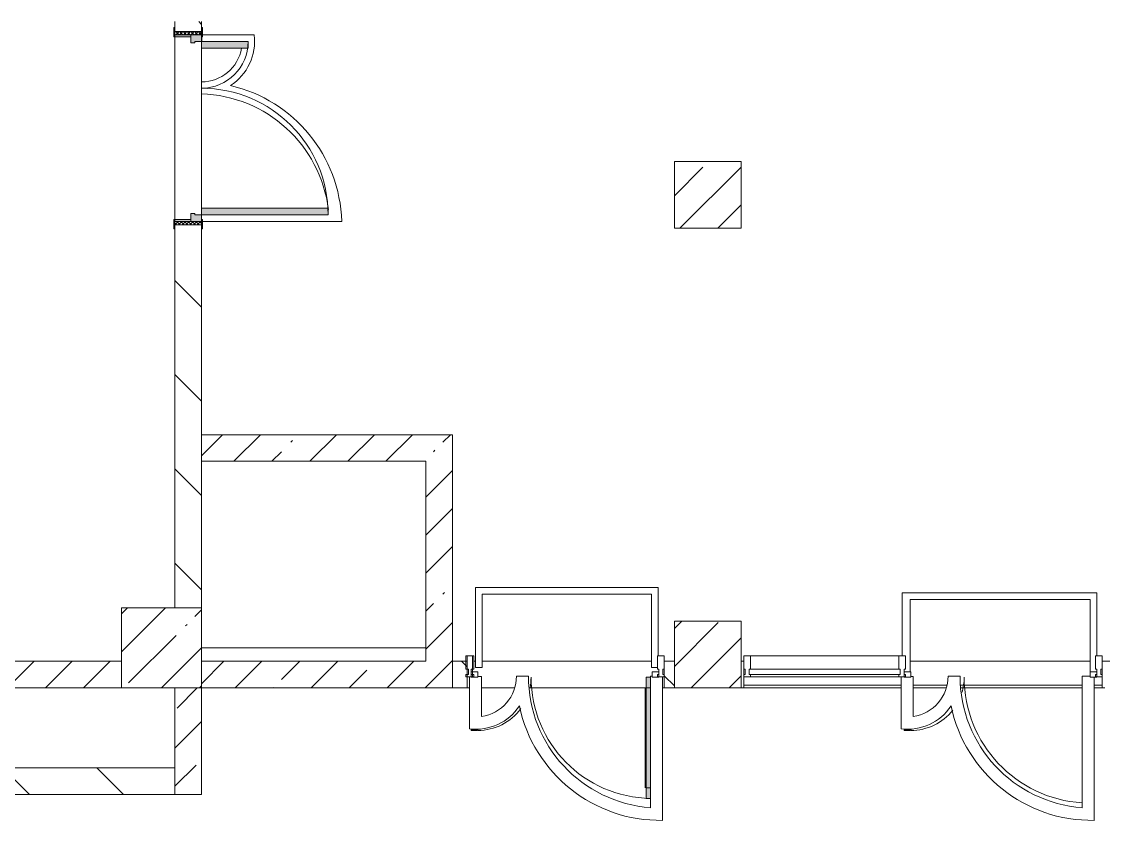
# Model space of a CAD drawing. Header units: millimetres. Extents: x -3917 to 185442, y -8553 to 29000.
# Drawn here: x 123842 to 131962, y 10705 to 16700 of the extents above; entities that cross this region are included whole.
import ezdxf

# ---------------------------------------------------------------- set-up
doc = ezdxf.new("R2010")
doc.units = ezdxf.units.MM
for name, color, linetype, lineweight, true_color in [('A-DETL-GENF-2', 7, 'Continuous', 5, 0xe2e2e2), ('A-DETL-GENF-3', 7, 'Continuous', 5, 0xaaaaaa), ('A-DOOR-1', 7, 'Continuous', 5, 0xaaaaaa), ('A-DOOR-2', 7, 'Continuous', 5, 0xe2e2e2), ('A-DOOR-FRAM-1', 7, 'Continuous', 5, 0xe2e2e2), ('A-DOOR-FRAM-2', 7, 'Continuous', 5, 0xaaaaaa), ('A-FLOR-2', 7, 'Continuous', 5, 0xaaaaaa)]:
    doc.layers.add(name, color=color, linetype=linetype, lineweight=lineweight, true_color=true_color)
for name, color, linetype, lineweight in [('A-GLAZ-CURT-3', 7, 'Continuous', 5), ('A-GLAZ-CWMG-4', 7, 'Continuous', 5), ('A-WALL', 7, 'Continuous', 9), ('I-WALL-4', 7, 'Continuous', 5), ('S-COLS-4', 7, 'Continuous', 5)]:
    doc.layers.add(name, color=color, linetype=linetype, lineweight=lineweight)
pattern_1 = [(135, (58431.5, 0), (-353.5534, -353.5534), [])]
pattern_2 = [(45, (58431.5, 0), (-285.1231, 285.1231), []), (45, (58716.64, 0), (-285.1231, 285.1231), [504.031, -100.806, 16.764, -84.042])]

# ---------------------------------------------------------------- blocks, each defined once
blk = doc.blocks.new('BSC_Колонна _Прямоугольная - 600х600-23205240-2_10_1_птичка')
at = {"layer": 'S-COLS-4'}
h = blk.add_hatch(dxfattribs=at)
h.set_pattern_fill('FP_113', color=256, style=0, pattern_type=2)
h.set_pattern_definition([(45, (-66460, -12000), (-285.1231, 285.1231), []), (45, (-66174.88, -12000), (-285.1231, 285.1231), [504.031, -100.806, 16.764, -84.042])])
h.paths.add_polyline_path([(-300, -300), (300, -300), (300, 300), (-300, 300)])
for p, q in [((300, 300), (-300, 300)), ((-300, 300), (-300, -300)), ((300, -300), (300, 300)), ((-300, -300), (300, -300))]:
    blk.add_line(p, q, dxfattribs=at)
blk = doc.blocks.new('110_Дверь_СКБ_2Ст - Д-6_л__ ДОО_Дв_1450x2100h_Дверь из раздевальной в коридор-V109-2_10_1_птичка')
at = {"layer": 'A-DOOR-1'}
h = blk.add_hatch(dxfattribs=at)
h.set_pattern_fill('FP_134', color=256, style=0, pattern_type=2)
h.set_pattern_definition([(135, (1576.41, 164.685), (-14.14214, -14.14214), []), (225, (1576.41, 164.685), (14.14214, -14.14214), [])])
h.paths.add_polyline_path([(737.5, 100), (712.5, 100), (712.5, -100), (737.5, -100)])
at = {"layer": 'A-DOOR-2'}
for points in [[(662.5, 100), (662.5, 1050), (612.5, 1050), (612.5, 100)], [(-587.5, 100), (-587.5, 450), (-637.5, 450), (-637.5, 100)]]:
    blk.add_hatch(color=256, dxfattribs=at).paths.add_polyline_path(points)
h = blk.add_hatch(color=256, dxfattribs=at)
h.paths.add_polyline_path([(712.5, 100), (662.5, 100), (662.5, 50), (652.5, 50), (652.5, 20), (712.5, 20)])
h.paths.add_polyline_path([(-627.5, 20), (-627.5, 50), (-637.5, 50), (-637.5, 100), (-687.5, 100), (-687.5, 20)])
at = {"layer": 'A-DOOR-FRAM-1'}
for points in [[(-672.5, 100), (-672.5, 108), (-742.5, 108), (-742.5, 100)], [(767.5, 100), (767.5, 108), (697.5, 108), (697.5, 100)], [(-672.5, 20), (-687.5, 20), (-687.5, -100), (-672.5, -94.3)], [(712.5, 20), (697.5, 20), (697.5, -100), (712.5, -100)], [(-672.5, -100), (-742.5, -100), (-742.5, -108), (-672.5, -108)], [(767.5, -108), (767.5, -100), (697.5, -100), (697.5, -108)]]:
    blk.add_hatch(color=256, dxfattribs=at).paths.add_polyline_path(points)
at = {"layer": 'A-DOOR-FRAM-2'}
h = blk.add_hatch(dxfattribs=at)
h.set_pattern_fill('FP_135', color=256, style=0, pattern_type=2)
h.set_pattern_definition([(45, (-546.384, 164.685), (-14.1421, 14.1421), []), (135, (-546.384, 164.685), (-14.1421, -14.1421), [])])
h.paths.add_polyline_path([(-687.5, -94.3), (-687.5, 100), (-712.5, 100), (-712.5, -100), (-687.5, -100)])
at = {"layer": 'A-DOOR-1'}
for p, q in [((662.5, 1050), (612.5, 1050)), ((612.5, 1050), (612.5, 100)), ((662.5, 100), (662.5, 1050)), ((-637.5, 450), (-637.5, 100)), ((-587.5, 450), (-637.5, 450)), ((-587.5, 100), (-587.5, 450)), ((-637.5, 100), (-587.5, 100)), ((612.5, 100), (662.5, 100))]:
    blk.add_line(p, q, dxfattribs=at)
for centre, radius, start, end in [((662.5, 100), 950, 90, 180), ((-637.5, 100), 350, 360, 90)]:
    blk.add_arc(centre, radius, start, end, dxfattribs=at)
at = {"layer": 'A-DOOR-FRAM-2'}
for p, q in [((-672.5, 108), (-742.5, 108)), ((-742.5, 108), (-742.5, 100)), ((-742.5, 100), (-672.5, 100)), ((-687.5, 100), (-712.5, 100)), ((-712.5, 100), (-712.5, -100)), ((-637.5, 100), (-687.5, 100)), ((-687.5, 100), (-687.5, 20)), ((-687.5, -100), (-687.5, 100)), ((-672.5, 100), (-672.5, 108)), ((-637.5, 50), (-637.5, 100)), ((662.5, 100), (662.5, 50)), ((712.5, 100), (662.5, 100)), ((767.5, 108), (697.5, 108)), ((697.5, 108), (697.5, 100)), ((697.5, 100), (767.5, 100)), ((712.5, 20), (712.5, 100)), ((737.5, 100), (712.5, 100)), ((712.5, 100), (712.5, -100)), ((737.5, -100), (737.5, 100)), ((767.5, 100), (767.5, 108)), ((-687.5, 20), (-627.5, 20)), ((-672.5, 20), (-687.5, 20)), ((-687.5, 20), (-687.5, -100)), ((-672.5, -100), (-672.5, 20)), ((-627.5, 50), (-637.5, 50)), ((-627.5, 20), (-627.5, 50)), ((662.5, 50), (652.5, 50)), ((652.5, 50), (652.5, 20)), ((652.5, 20), (712.5, 20)), ((712.5, 20), (697.5, 20)), ((697.5, 20), (697.5, -100)), ((712.5, -100), (712.5, 20)), ((-672.5, -100), (-742.5, -100)), ((-742.5, -100), (-742.5, -108)), ((-742.5, -108), (-672.5, -108)), ((-712.5, -100), (-687.5, -100)), ((-687.5, -100), (-672.5, -100)), ((-672.5, -108), (-672.5, -100)), ((697.5, -100), (712.5, -100)), ((767.5, -100), (697.5, -100)), ((697.5, -100), (697.5, -108)), ((697.5, -108), (767.5, -108)), ((712.5, -100), (737.5, -100)), ((767.5, -108), (767.5, -100))]:
    blk.add_line(p, q, dxfattribs=at)
blk = doc.blocks.new('BSC_Колонна _Прямоугольная - 500х500-V158-2_10_1_птичка')
at = {"layer": 'S-COLS-4'}
h = blk.add_hatch(dxfattribs=at)
h.set_pattern_fill('FP_173', color=256, style=0, pattern_type=2)
h.set_pattern_definition([(45, (-70560, -15400), (-285.1231, 285.1231), []), (45, (-70274.88, -15400), (-285.1231, 285.1231), [504.031, -100.806, 16.764, -84.042])])
h.paths.add_polyline_path([(-250, -250), (250, -250), (250, 250), (-250, 250)])
for p, q in [((250, 250), (-250, 250)), ((-250, 250), (-250, -250)), ((250, -250), (250, 250)), ((-250, -250), (250, -250))]:
    blk.add_line(p, q, dxfattribs=at)
blk = doc.blocks.new('Прямоугольный импост - Импост структурный с накладкой - 160мм Темный-33326475-2_10_1_птичка')
at = {"layer": 'A-GLAZ-CWMG-4'}
for p, q in [((-50, 40), (-50, 140)), ((-50, 140), (0, 140)), ((0, 140), (0, 40)), ((-40, 40), (-50, 40)), ((-50, -17), (-50, 0)), ((-50, 0), (-40, 0)), ((-40, 0), (-40, 40)), ((-10, 40), (-10, 0)), ((0, 40), (-10, 40)), ((-10, 0), (0, 0)), ((0, 0), (0, -17)), ((0, -17), (-50, -17))]:
    blk.add_line(p, q, dxfattribs=at)
blk = doc.blocks.new('Дверь_Витражная_остекление_ - ВВ-6 остекление-32274838-2_10_1_птичка')
at = {"layer": 'A-DETL-GENF-2'}
for points in [[(-610, 930), (-642.6, 930), (-642.6, 20), (-610, 20), (-610, 579)], [(705, 420), (660, 420), (660, 410.2), (705, 410.4)]]:
    blk.add_hatch(color=256, dxfattribs=at).paths.add_polyline_path(points)
at = {"layer": 'A-DETL-GENF-3'}
for p, q in [((-642.6, 930), (-610, 930)), ((-610, 930), (-642.6, 930)), ((-610, 930), (-610, 20)), ((-610, 20), (-610, 930)), ((-642.6, 850), (-610, 850)), ((-601, 850), (-601, 100)), ((705, 420), (660, 420)), ((660, 420), (660, 410.2)), ((705, 420), (660, 420)), ((660, 420), (660, 410.2)), ((705, 420), (705, 408.4)), ((705, 408.4), (705, 420)), ((-642.6, 100), (-610, 100)), ((-610, 20), (-642.6, 20)), ((-642.6, 20), (-610, 20))]:
    blk.add_line(p, q, dxfattribs=at)
at = {"layer": 'A-DOOR-1'}
for p, q in [((655, 420), (655, 410.4)), ((-655, 20), (-705, 20)), ((-705, 20), (-705, -20)), ((-655, -20), (-655, 20)), ((705, 20), (655, 20)), ((655, 20), (655, -20)), ((705, -20), (705, 20)), ((-705, -20), (-655, -20)), ((655, -20), (705, -20))]:
    blk.add_line(p, q, dxfattribs=at)
for centre, radius, start, end in [((-655, 20), 910, 360, 89.20859), ((655, 20), 400, 90, 143.87233), ((655, 20), 400, 168.59224, 180)]:
    blk.add_arc(centre, radius, start, end, dxfattribs=at)
blk = doc.blocks.new('Прямоугольный импост - Импост структурный с накладкой - 160мм Темный-33326241-2_10_1_птичка')
at = {"layer": 'A-GLAZ-CWMG-4'}
for p, q in [((-25, 40), (-25, 140)), ((-25, 140), (25, 140)), ((25, 140), (25, 40)), ((-15, 40), (-25, 40)), ((-25, -17), (-25, 0)), ((-25, 0), (-15, 0)), ((-15, 0), (-15, 40)), ((15, 40), (15, 0)), ((25, 40), (15, 40)), ((15, 0), (25, 0)), ((25, 0), (25, -17)), ((25, -17), (-25, -17))]:
    blk.add_line(p, q, dxfattribs=at)
blk = doc.blocks.new('Прямоугольный импост - Импост структурный с накладкой - 160мм Темный-33326242-2_10_1_птичка')
at = {"layer": 'A-GLAZ-CWMG-4'}
for p, q in [((0, 140), (-50, 140)), ((-50, 140), (-50, 40)), ((0, 40), (0, 140)), ((-50, 40), (-40, 40)), ((-40, 0), (-50, 0)), ((-50, 0), (-50, -17)), ((-40, 40), (-40, 0)), ((-10, 0), (-10, 40)), ((-10, 40), (0, 40)), ((0, 0), (-10, 0)), ((0, -17), (0, 0)), ((-50, -17), (0, -17))]:
    blk.add_line(p, q, dxfattribs=at)
blk = doc.blocks.new('Прямоугольный импост - Импост структурный с накладкой - 160мм Темный-33326237-2_10_1_птичка')
at = {"layer": 'A-GLAZ-CWMG-4'}
for p, q in [((-50, 40), (-50, 140)), ((-50, 140), (0, 140)), ((0, 140), (0, 40)), ((-40, 40), (-50, 40)), ((-50, -17), (-50, 0)), ((-50, 0), (-40, 0)), ((-40, 0), (-40, 40)), ((-10, 40), (-10, 0)), ((0, 40), (-10, 40)), ((-10, 0), (0, 0)), ((0, 0), (0, -17)), ((0, -17), (-50, -17))]:
    blk.add_line(p, q, dxfattribs=at)
blk = doc.blocks.new('Дверь_Витражная_остекление_ - В-18-32468702-2_10_1_птичка')
at = {"layer": 'A-DETL-GENF-2'}
blk.add_hatch(color=256, dxfattribs=at).paths.add_polyline_path([(677.5, 420), (683.2, 410.4), (722.5, 410.4), (722.5, 420), (683.2, 420)])
at = {"layer": 'A-DETL-GENF-3'}
for p, q in [((722.5, 420), (677.5, 420)), ((677.5, 420), (677.5, 409.8)), ((722.5, 420), (677.5, 420)), ((677.5, 420), (677.5, 409.8)), ((722.5, 420), (722.5, 408.9)), ((722.5, 408.9), (722.5, 420))]:
    blk.add_line(p, q, dxfattribs=at)
at = {"layer": 'A-DOOR-1'}
for p, q in [((672.5, 420), (672.5, 409.2)), ((-672.5, 20), (-722.5, 20)), ((-722.5, 20), (-722.5, -20)), ((-672.5, -20), (-672.5, 20)), ((722.5, 20), (672.5, 20)), ((672.5, 20), (672.5, -20)), ((722.5, -20), (722.5, 20)), ((-722.5, -20), (-672.5, -20)), ((672.5, -20), (722.5, -20))]:
    blk.add_line(p, q, dxfattribs=at)
for centre, radius, start, end in [((-672.5, 20), 945, 360, 86.42063), ((672.5, 20), 400, 90, 141.82821), ((672.5, 20), 400, 163.22836, 180)]:
    blk.add_arc(centre, radius, start, end, dxfattribs=at)
blk = doc.blocks.new('Системная панель - Стекло - 40мм-32468815-2_10_1_птичка')
at = {"layer": 'A-GLAZ-CURT-3'}
for p, q in [((567, 0), (-567, 0)), ((-567, 0), (-567, -40)), ((567, -40), (567, 0)), ((-567, -40), (567, -40))]:
    blk.add_line(p, q, dxfattribs=at)
blk = doc.blocks.new('Прямоугольный импост - Импост структурный с накладкой - 160мм Темный-33326239-2_10_1_птичка')
at = {"layer": 'A-GLAZ-CWMG-4'}
for p, q in [((-25, 40), (-25, 140)), ((-25, 140), (25, 140)), ((25, 140), (25, 40)), ((-15, 40), (-25, 40)), ((-25, -17), (-25, 0)), ((-25, 0), (-15, 0)), ((-15, 0), (-15, 40)), ((15, 40), (15, 0)), ((25, 40), (15, 40)), ((15, 0), (25, 0)), ((25, 0), (25, -17)), ((25, -17), (-25, -17))]:
    blk.add_line(p, q, dxfattribs=at)
blk = doc.blocks.new('Прямоугольный импост - Импост структурный с накладкой - 160мм Темный-32468813-2_10_1_птичка')
at = {"layer": 'A-GLAZ-CWMG-4'}
for p, q in [((70880, 11940), (71994, 11940)), ((70880, 11783), (71994, 11783))]:
    blk.add_line(p, q, dxfattribs=at)

msp = doc.modelspace()

# ---------------------------------------------------------------- hatches: boundary and pattern name
at = {"layer": 'I-WALL-4'}
h = msp.add_hatch(dxfattribs=at)
h.set_pattern_fill('FP_126', color=256, style=0, pattern_type=2)
h.set_pattern_definition(pattern_1)
h.paths.add_polyline_path([(124991.5, 12300), (125191.5, 12300), (125191.5, 15175), (124991.5, 15175), (124991.5, 13534.8)])
h.paths.add_polyline_path([(125191.5, 16625), (125191.5, 16700), (124991.5, 16700), (124997.3, 16625)])
h.paths.add_polyline_path([(125053.6, 17300), (125191.5, 17300), (125191.5, 22700), (124991.5, 22700), (124991.5, 17300)])
h.paths.add_polyline_path([(125191.5, 23300), (125191.5, 24050), (124991.5, 24050), (124991.5, 23300)])
h.paths.add_polyline_path([(125191.5, 25950), (125191.5, 26500), (124991.5, 26500), (124991.5, 25950)])
h = msp.add_hatch(dxfattribs=at)
h.set_pattern_fill('FP_123', color=256, style=0, pattern_type=2)
h.set_pattern_definition(pattern_2)
h.paths.add_polyline_path([(126876.5, 13400), (127076.5, 13400), (127076.5, 13600), (125191.5, 13600), (125191.5, 13400), (125924.8, 13400)])
h = msp.add_hatch(dxfattribs=at)
h.set_pattern_fill('FP_123', color=256, style=0, pattern_type=2)
h.set_pattern_definition(pattern_2)
h.paths.add_polyline_path([(126876.5, 11700), (127076.5, 11700), (127076.5, 13400), (126876.5, 13400), (126876.5, 11799.5)])
h = msp.add_hatch(dxfattribs=at)
h.set_pattern_fill('FP_123', color=256, style=0, pattern_type=2)
h.set_pattern_definition(pattern_2)
h.paths.add_polyline_path([(114131.5, 11700), (118591.5, 11700), (118591.5, 11900), (113191.5, 11900), (113191.5, 11700), (113931.5, 11700)])
h.paths.add_polyline_path([(120359.7, 11700), (124591.5, 11700), (124591.5, 11900), (119191.5, 11900), (119191.5, 11700), (119791.5, 11700)])
h = msp.add_hatch(dxfattribs=at)
h.set_pattern_fill('FP_123', color=256, style=0, pattern_type=2)
h.set_pattern_definition(pattern_2)
h.paths.add_polyline_path([(125924.8, 11700), (126876.5, 11700), (126876.5, 11900), (125191.5, 11900), (125191.5, 11700)])
h = msp.add_hatch(dxfattribs=at)
h.set_pattern_fill('FP_126', color=256, style=0, pattern_type=2)
h.set_pattern_definition(pattern_1)
h.paths.add_polyline_path([(127076.5, 11700), (127185.5, 11700), (127185.5, 11900), (127076.5, 11900), (127076.5, 11799.5)])
h.paths.add_polyline_path([(133911.5, 11700), (133911.5, 11900), (131951.5, 11900), (131951.5, 11700), (133344.9, 11700)])
h.paths.add_polyline_path([(128741.5, 11700), (128741.5, 11900), (128665.5, 11900), (128665.5, 11700), (128707.3, 11700)])
h.paths.add_polyline_path([(129261.5, 11700), (129261.5, 11900), (129241.5, 11900), (129241.5, 11700)])
h = msp.add_hatch(dxfattribs=at)
h.set_pattern_fill('FP_123', color=256, style=0, pattern_type=2)
h.set_pattern_definition(pattern_2)
h.paths.add_polyline_path([(124991.5, 10900), (125191.5, 10900), (125191.5, 11700), (124991.5, 11700), (124991.5, 11100)])
h = msp.add_hatch(dxfattribs=at)
h.set_pattern_fill('FP_126', color=256, style=0, pattern_type=2)
h.set_pattern_definition(pattern_1)
h.paths.add_polyline_path([(124991.5, 10900), (124991.5, 11100), (120591.5, 11100), (120591.5, 10900), (122214.7, 10900)])
at = {"layer": 'S-COLS-4'}
h = msp.add_hatch(dxfattribs=at)
h.set_pattern_fill('FP_123', color=256, style=0, pattern_type=2)
h.set_pattern_definition(pattern_2)
h.paths.add_polyline_path([(128741.5, 11700), (129241.5, 11700), (129241.5, 12200), (128741.5, 12200), (128741.5, 11799.5)])

# ---------------------------------------------------------------- linework, layer by layer
at = {"layer": 'A-FLOR-2'}
for p, q in [((125194.5, 16585), (125194.5, 16550)), ((125587.6, 16600), (125199.5, 16600)), ((125191.5, 16248.1), (125191.5, 16158)), ((125199.5, 15201.1), (126243.9, 15201.1)), ((128618.4, 12453), (127248.4, 12453)), ((127248.4, 12453), (127248.4, 11853)), ((128618.4, 11940), (128618.4, 12453)), ((127298.4, 11853), (127298.4, 12403)), ((127298.4, 12403), (128568.4, 12403)), ((128568.4, 12403), (128568.4, 11853)), ((131912, 12412.4), (130452.2, 12412.4)), ((130452.2, 12412.4), (130452.2, 11940)), ((130512.2, 11820), (130512.2, 12362.4)), ((130512.2, 12362.4), (131862, 12362.4)), ((131862, 12362.4), (131862, 11820)), ((131912, 11940), (131912, 12412.4)), ((126876.5, 12000), (125191.5, 12000)), ((127204, 11783), (127204, 11392.1)), ((127248.4, 11853), (127298.4, 11853)), ((127293.5, 11785.1), (127265.5, 11785.1)), ((127293.5, 11485.1), (127293.5, 11785.1)), ((127645.5, 11788.1), (127555.9, 11788.1)), ((128575.5, 11788.1), (128563.2, 11788.1)), ((128563.2, 11788.1), (128563.2, 10800.5)), ((128568.4, 11853), (128615.5, 11853)), ((128652.9, 10705.4), (128652.9, 11783)), ((130444, 11783), (130444, 11392.1)), ((130533.5, 11785.1), (130516.5, 11785.1)), ((130533.5, 11485.1), (130533.5, 11785.1)), ((130885.5, 11788.1), (130795.9, 11788.1)), ((131861.5, 11788.1), (131803.2, 11788.1)), ((131803.2, 11788.1), (131803.2, 10800.5)), ((131892.9, 10705.4), (131892.9, 11780)), ((127204, 11700), (127185.5, 11700)), ((128665.5, 11700), (128652.9, 11700)), ((129261.5, 11720), (130444, 11720)), ((130444, 11700), (129261.5, 11700)), ((130533.5, 11720), (130787.6, 11720)), ((130889.1, 11720), (131803.2, 11720)), ((131892.9, 11720), (131951.5, 11720)), ((131951.5, 11700), (131892.9, 11700))]:
    msp.add_line(p, q, dxfattribs=at)
for centre, radius, start, end in [((125195.4, 16553.3), 395, 302.61833, 6.79242), ((125191.5, 16554.3), 306.2, 270, 349.74815), ((125165.4, 15169.3), 1079, 1.68848, 76.98917), ((125161.5, 15168.2), 990.3, 7.11312, 88.26401), ((127249.7, 11788.1), 306.2, 278.22053, 360), ((128635.8, 11788.1), 990.3, 180, 265.79425), ((130489.7, 11788.1), 306.2, 278.22053, 360), ((131875.8, 11788.1), 990.3, 180, 265.79425), ((127250.7, 11784.3), 395, 263.20758, 326.07537), ((128634.7, 11784.3), 1079, 191.7891, 270.96685), ((130490.7, 11784.3), 395, 263.20758, 326.07537), ((131874.7, 11784.3), 1079, 191.7891, 270.96685)]:
    msp.add_arc(centre, radius, start, end, dxfattribs=at)
at = {"layer": 'A-WALL'}
for p, q in [((127076.5, 11700), (127076.5, 11900)), ((124991.5, 10900), (124991.5, 11100))]:
    msp.add_line(p, q, dxfattribs=at)
at = {"layer": 'I-WALL-4'}
for p, q in [((124991.5, 16700), (124991.5, 16655)), ((125191.5, 16655), (125191.5, 16700)), ((124991.5, 15215), (124991.5, 16585)), ((125191.5, 16500), (125191.5, 16248.1)), ((125191.5, 16158), (125191.5, 15300)), ((124991.5, 15145), (124991.5, 12300)), ((125191.5, 12300), (125191.5, 15145)), ((127076.5, 13600), (125191.5, 13600)), ((127076.5, 11900), (127076.5, 13600)), ((125191.5, 13400), (126876.5, 13400)), ((126876.5, 13400), (126876.5, 11900)), ((124591.5, 11900), (119191.5, 11900)), ((126876.5, 11900), (125191.5, 11900)), ((127185.5, 11900), (127076.5, 11900)), ((127185.5, 11700), (127185.5, 11900)), ((127235.5, 11900), (127248.4, 11900)), ((127298.4, 11900), (128568.4, 11900)), ((128741.5, 11900), (128665.5, 11900)), ((128665.5, 11900), (128665.5, 11700)), ((128741.5, 11700), (128741.5, 11900)), ((129261.5, 11900), (129241.5, 11900)), ((129241.5, 11900), (129241.5, 11700)), ((129261.5, 11700), (129261.5, 11900)), ((130512.2, 11900), (131862, 11900)), ((133911.5, 11900), (131951.5, 11900)), ((131951.5, 11900), (131951.5, 11700)), ((122891.5, 11700), (124591.5, 11700)), ((124991.5, 11700), (124991.5, 11100)), ((125191.5, 10900), (125191.5, 11700)), ((125191.5, 11700), (127185.5, 11700)), ((127541.3, 11700), (127293.5, 11700)), ((128563.2, 11700), (127650.2, 11700)), ((128665.5, 11700), (128741.5, 11700)), ((129261.5, 11700), (129241.5, 11700)), ((130781.3, 11700), (130533.5, 11700)), ((131803.2, 11700), (130890.2, 11700)), ((131971.5, 11700), (131951.5, 11700)), ((124991.5, 11100), (122891.5, 11100)), ((120391.5, 10900), (125191.5, 10900))]:
    msp.add_line(p, q, dxfattribs=at)
at = {"layer": 'S-COLS-4'}
for p, q in [((129241.5, 12200), (128741.5, 12200)), ((128741.5, 12200), (128741.5, 11900)), ((129241.5, 11900), (129241.5, 12200)), ((128741.5, 11900), (128741.5, 11700)), ((129241.5, 11700), (129241.5, 11900)), ((128741.5, 11700), (129241.5, 11700))]:
    msp.add_line(p, q, dxfattribs=at)

# ---------------------------------------------------------------- block references
at = {"layer": 'A-DOOR-1'}
for name, p, rotation in [('110_Дверь_СКБ_2Ст - Д-6_л__ ДОО_Дв_1450x2100h_Дверь из раздевальной в коридор-V109-2_10_1_птичка', (125091.5, 15912.5), 269.9999999999999), ('Дверь_Витражная_остекление_ - ВВ-6 остекление-32274838-2_10_1_птичка', (127920.5, 11800), 180), ('Дверь_Витражная_остекление_ - В-18-32468702-2_10_1_птичка', (131189, 11800), 180)]:
    msp.add_blockref(name, p, dxfattribs=dict(at, rotation=rotation))
at = {"layer": 'A-GLAZ-CURT-3', "rotation": 180}
msp.add_blockref('Системная панель - Стекло - 40мм-32468815-2_10_1_птичка', (129868.5, 11800), dxfattribs=at)
at = {"layer": 'A-GLAZ-CWMG-4', "extrusion": (0, 0, -1)}
for name, p in [('Прямоугольный импост - Импост структурный с накладкой - 160мм Темный-33326241-2_10_1_птичка', (-127200.5, 11800)), ('Прямоугольный импост - Импост структурный с накладкой - 160мм Темный-33326475-2_10_1_птичка', (-127185.5, 11800)), ('Прямоугольный импост - Импост структурный с накладкой - 160мм Темный-33326237-2_10_1_птичка', (-129261.5, 11800)), ('Прямоугольный импост - Импост структурный с накладкой - 160мм Темный-33326239-2_10_1_птичка', (-130450.5, 11800)), ('Прямоугольный импост - Импост структурный с накладкой - 160мм Темный-33326241-2_10_1_птичка', (-130451.5, 11800))]:
    msp.add_blockref(name, p, dxfattribs=at)
at = {"layer": 'A-GLAZ-CWMG-4'}
for name, p in [('Прямоугольный импост - Импост структурный с накладкой - 160мм Темный-33326242-2_10_1_птичка', (128665.5, 11800)), ('Прямоугольный импост - Импост структурный с накладкой - 160мм Темный-32468813-2_10_1_птичка', (58431.5, 0)), ('Прямоугольный импост - Импост структурный с накладкой - 160мм Темный-33326242-2_10_1_птичка', (131951.5, 11800))]:
    msp.add_blockref(name, p, dxfattribs=at)
at = {"layer": 'S-COLS-4'}
for name, p in [('BSC_Колонна _Прямоугольная - 500х500-V158-2_10_1_птичка', (128991.5, 15400)), ('BSC_Колонна _Прямоугольная - 600х600-23205240-2_10_1_птичка', (124891.5, 12000))]:
    msp.add_blockref(name, p, dxfattribs=at)

doc.saveas('drawing.dxf')
